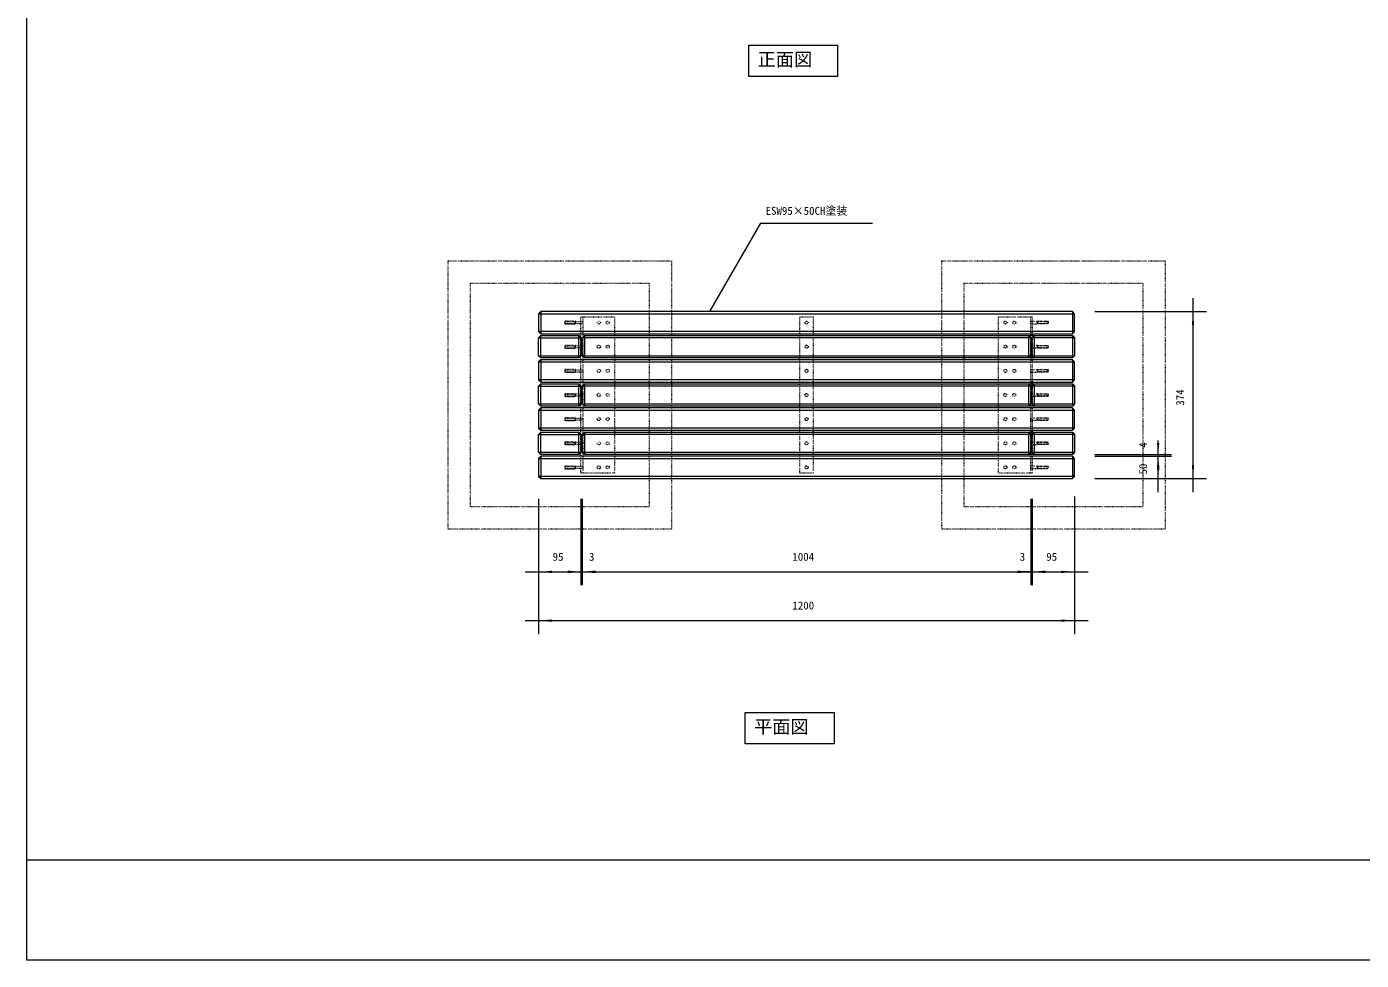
# Model space of a CAD drawing. Units: millimetres, scale not verified. Extents: x -2925 to 2925, y -2062 to 2062.
# Drawn here: x -2925 to 62, y -2062 to 26 of the extents above; entities that cross this region are included whole.
import ezdxf
from ezdxf.enums import TextEntityAlignment as Align

# ---------------------------------------------------------------- set-up
doc = ezdxf.new("R2010")
doc.units = ezdxf.units.MM
doc.header["$LTSCALE"] = 10
doc.linetypes.add('USER5', pattern=[0.208282, 0.069427, -0.138855])
doc.layers.add('0-1_____', color=30, linetype='Continuous', lineweight=18)
doc.styles.add('ＭＳ ゴシック', font='')
doc.styles.get('ＭＳ ゴシック').set_extended_font_data('MS Gothic')

msp = doc.modelspace()

# ---------------------------------------------------------------- linework, layer by layer
at = {"layer": '0-1_____', "color": 1}
for p, q in [((-1282.18, -413.04), (-1396.31, -610.71)), ((-1282.18, -413.04), (-1032.15, -413.04)), ((-314.39, -580.71), (-314.39, -610.71)), ((-534.39, -610.71), (-284.39, -610.71)), ((-314.39, -610.71), (-314.39, -984.71)), ((-392.39, -930.71), (-392.39, -899.84)), ((-392.39, -930.71), (-392.39, -900.71)), ((-392.39, -934.71), (-392.39, -904.71)), ((-534.39, -930.71), (-362.39, -930.71)), ((-534.39, -934.71), (-362.39, -934.71)), ((-534.39, -934.71), (-362.39, -934.71)), ((-392.39, -934.71), (-392.39, -930.71)), ((-392.39, -984.71), (-392.39, -934.71)), ((-392.39, -964.71), (-392.39, -934.71)), ((-534.39, -984.71), (-284.39, -984.71)), ((-534.39, -984.71), (-362.39, -984.71)), ((-392.39, -1014.71), (-392.39, -984.71)), ((-314.39, -984.71), (-314.39, -1014.71)), ((-1779.39, -1029.71), (-1779.39, -1332.5)), ((-1779.39, -1029.71), (-1779.39, -1223.41)), ((-1684.39, -1029.71), (-1684.39, -1223.41)), ((-1684.39, -1030.71), (-1684.39, -1223.41)), ((-1681.39, -1029.71), (-1681.39, -1223.41)), ((-1681.39, -1029.71), (-1681.39, -1223.41)), ((-677.39, -1029.71), (-677.39, -1223.41)), ((-674.39, -1029.71), (-674.39, -1223.41)), ((-674.39, -1030.71), (-674.39, -1223.41)), ((-579.39, -1024.71), (-579.39, -1332.5)), ((-579.39, -1029.71), (-579.39, -1223.41)), ((-677.39, -1074.71), (-677.39, -1223.41)), ((-1809.39, -1193.41), (-1779.39, -1193.41)), ((-1779.39, -1193.41), (-1684.39, -1193.41)), ((-1714.39, -1193.41), (-1684.39, -1193.41)), ((-1711.39, -1193.41), (-1681.39, -1193.41)), ((-1684.39, -1193.41), (-1654.39, -1193.41)), ((-1684.39, -1193.41), (-1681.39, -1193.41)), ((-1681.39, -1193.41), (-677.39, -1193.41)), ((-1681.39, -1193.41), (-1651.39, -1193.41)), ((-1681.39, -1193.41), (-1650.52, -1193.41)), ((-707.39, -1193.41), (-677.39, -1193.41)), ((-704.39, -1193.41), (-674.39, -1193.41)), ((-677.39, -1193.41), (-702.27, -1193.41)), ((-677.39, -1193.41), (-647.39, -1193.41)), ((-677.39, -1193.41), (-674.39, -1193.41)), ((-674.39, -1193.41), (-579.39, -1193.41)), ((-674.39, -1193.41), (-644.39, -1193.41)), ((-579.39, -1193.41), (-549.39, -1193.41)), ((-1809.39, -1302.5), (-1779.39, -1302.5)), ((-1779.39, -1302.5), (-579.39, -1302.5)), ((-579.39, -1302.5), (-549.39, -1302.5))]:
    msp.add_line(p, q, dxfattribs=at)
at = {"layer": '0-1_____'}
for p, q in [((-1774.39, -610.71), (-1779.39, -615.71)), ((-1779.39, -615.71), (-1779.39, -655.71)), ((-1779.39, -615.71), (-579.39, -615.71)), ((-584.39, -610.71), (-1774.39, -610.71)), ((-1774.39, -610.71), (-1774.39, -660.71)), ((-579.39, -615.71), (-584.39, -610.71)), ((-584.39, -610.71), (-584.39, -660.71)), ((-579.39, -655.71), (-579.39, -615.71)), ((-1779.39, -655.71), (-1774.39, -660.71)), ((-579.39, -655.71), (-1779.39, -655.71)), ((-584.39, -660.71), (-579.39, -655.71)), ((-1779.39, -669.71), (-1774.39, -664.71)), ((-1779.39, -709.71), (-1779.39, -669.71)), ((-1779.39, -669.71), (-1684.39, -669.71)), ((-1774.39, -660.71), (-584.39, -660.71)), ((-1774.39, -664.71), (-1689.39, -664.71)), ((-1774.39, -714.71), (-1774.39, -664.71)), ((-1689.39, -664.71), (-1684.39, -669.71)), ((-1689.39, -714.71), (-1689.39, -664.71)), ((-1684.39, -669.71), (-1684.39, -709.71)), ((-1681.39, -669.71), (-1676.39, -664.71)), ((-1681.39, -709.71), (-1681.39, -669.71)), ((-579.39, -669.71), (-1681.39, -669.71)), ((-1676.39, -664.71), (-584.39, -664.71)), ((-1676.39, -664.71), (-1676.39, -714.71)), ((-682.39, -664.71), (-677.39, -669.71)), ((-682.39, -664.71), (-682.39, -714.71)), ((-677.39, -669.71), (-677.39, -709.71)), ((-674.39, -669.71), (-669.39, -664.71)), ((-674.39, -709.71), (-674.39, -669.71)), ((-579.39, -669.71), (-674.39, -669.71)), ((-669.39, -664.71), (-584.39, -664.71)), ((-669.39, -714.71), (-669.39, -664.71)), ((-584.39, -664.71), (-579.39, -669.71)), ((-584.39, -664.71), (-584.39, -714.71)), ((-579.39, -669.71), (-579.39, -709.71)), ((-1774.39, -714.71), (-1779.39, -709.71)), ((-1779.39, -709.71), (-1684.39, -709.71)), ((-1689.39, -714.71), (-1774.39, -714.71)), ((-1684.39, -709.71), (-1689.39, -714.71)), ((-1676.39, -714.71), (-1681.39, -709.71)), ((-1681.39, -709.71), (-579.39, -709.71)), ((-584.39, -714.71), (-1676.39, -714.71)), ((-677.39, -709.71), (-682.39, -714.71)), ((-669.39, -714.71), (-674.39, -709.71)), ((-674.39, -709.71), (-579.39, -709.71)), ((-584.39, -714.71), (-669.39, -714.71)), ((-579.39, -709.71), (-584.39, -714.71)), ((-1774.39, -718.71), (-1779.39, -723.71)), ((-1779.39, -723.71), (-1779.39, -763.71)), ((-1779.39, -723.71), (-579.39, -723.71)), ((-584.39, -718.71), (-1774.39, -718.71)), ((-1774.39, -718.71), (-1774.39, -768.71)), ((-579.39, -723.71), (-584.39, -718.71)), ((-584.39, -718.71), (-584.39, -768.71)), ((-579.39, -763.71), (-579.39, -723.71)), ((-1779.39, -763.71), (-1774.39, -768.71)), ((-579.39, -763.71), (-1779.39, -763.71)), ((-1779.39, -777.71), (-1774.39, -772.71)), ((-1774.39, -768.71), (-584.39, -768.71)), ((-1774.39, -772.71), (-1689.39, -772.71)), ((-1774.39, -822.71), (-1774.39, -772.71)), ((-1689.39, -772.71), (-1684.39, -777.71)), ((-1689.39, -822.71), (-1689.39, -772.71)), ((-1681.39, -777.71), (-1676.39, -772.71)), ((-1676.39, -772.71), (-584.39, -772.71)), ((-1676.39, -772.71), (-1676.39, -822.71)), ((-682.39, -772.71), (-677.39, -777.71)), ((-682.39, -772.71), (-682.39, -822.71)), ((-674.39, -777.71), (-669.39, -772.71)), ((-669.39, -772.71), (-584.39, -772.71)), ((-669.39, -822.71), (-669.39, -772.71)), ((-584.39, -768.71), (-579.39, -763.71)), ((-584.39, -772.71), (-579.39, -777.71)), ((-584.39, -772.71), (-584.39, -822.71)), ((-1779.39, -817.71), (-1779.39, -777.71)), ((-1779.39, -777.71), (-1684.39, -777.71)), ((-1684.39, -777.71), (-1684.39, -817.71)), ((-1681.39, -817.71), (-1681.39, -777.71)), ((-579.39, -777.71), (-1681.39, -777.71)), ((-677.39, -777.71), (-677.39, -817.71)), ((-674.39, -817.71), (-674.39, -777.71)), ((-579.39, -777.71), (-674.39, -777.71)), ((-579.39, -777.71), (-579.39, -817.71)), ((-1774.39, -822.71), (-1779.39, -817.71)), ((-1779.39, -817.71), (-1684.39, -817.71)), ((-1774.39, -826.71), (-1779.39, -831.71)), ((-1779.39, -831.71), (-1779.39, -871.71)), ((-1779.39, -831.71), (-579.39, -831.71)), ((-1689.39, -822.71), (-1774.39, -822.71)), ((-584.39, -826.71), (-1774.39, -826.71)), ((-1774.39, -826.71), (-1774.39, -876.71)), ((-1684.39, -817.71), (-1689.39, -822.71)), ((-1676.39, -822.71), (-1681.39, -817.71)), ((-1681.39, -817.71), (-579.39, -817.71)), ((-584.39, -822.71), (-1676.39, -822.71)), ((-677.39, -817.71), (-682.39, -822.71)), ((-669.39, -822.71), (-674.39, -817.71)), ((-674.39, -817.71), (-579.39, -817.71)), ((-584.39, -822.71), (-669.39, -822.71)), ((-579.39, -817.71), (-584.39, -822.71)), ((-579.39, -831.71), (-584.39, -826.71)), ((-584.39, -826.71), (-584.39, -876.71)), ((-579.39, -871.71), (-579.39, -831.71)), ((-1779.39, -871.71), (-1774.39, -876.71)), ((-579.39, -871.71), (-1779.39, -871.71)), ((-1779.39, -885.71), (-1774.39, -880.71)), ((-1779.39, -925.71), (-1779.39, -885.71)), ((-1779.39, -885.71), (-1684.39, -885.71)), ((-1774.39, -876.71), (-584.39, -876.71)), ((-1774.39, -880.71), (-1689.39, -880.71)), ((-1774.39, -930.71), (-1774.39, -880.71)), ((-1689.39, -880.71), (-1684.39, -885.71)), ((-1689.39, -930.71), (-1689.39, -880.71)), ((-1684.39, -885.71), (-1684.39, -925.71)), ((-1681.39, -885.71), (-1676.39, -880.71)), ((-1681.39, -925.71), (-1681.39, -885.71)), ((-579.39, -885.71), (-1681.39, -885.71)), ((-1676.39, -880.71), (-584.39, -880.71)), ((-1676.39, -880.71), (-1676.39, -930.71)), ((-682.39, -880.71), (-677.39, -885.71)), ((-682.39, -880.71), (-682.39, -930.71)), ((-677.39, -885.71), (-677.39, -925.71)), ((-674.39, -885.71), (-669.39, -880.71)), ((-674.39, -925.71), (-674.39, -885.71)), ((-579.39, -885.71), (-674.39, -885.71)), ((-669.39, -880.71), (-584.39, -880.71)), ((-669.39, -930.71), (-669.39, -880.71)), ((-584.39, -876.71), (-579.39, -871.71)), ((-584.39, -880.71), (-579.39, -885.71)), ((-584.39, -880.71), (-584.39, -930.71)), ((-579.39, -885.71), (-579.39, -925.71)), ((-1774.39, -930.71), (-1779.39, -925.71)), ((-1779.39, -925.71), (-1684.39, -925.71)), ((-1684.39, -925.71), (-1689.39, -930.71)), ((-1676.39, -930.71), (-1681.39, -925.71)), ((-1681.39, -925.71), (-579.39, -925.71)), ((-677.39, -925.71), (-682.39, -930.71)), ((-669.39, -930.71), (-674.39, -925.71)), ((-674.39, -925.71), (-579.39, -925.71)), ((-579.39, -925.71), (-584.39, -930.71)), ((-1774.39, -934.71), (-1779.39, -939.71)), ((-1779.39, -939.71), (-1779.39, -979.71)), ((-1779.39, -939.71), (-579.39, -939.71)), ((-1689.39, -930.71), (-1774.39, -930.71)), ((-584.39, -934.71), (-1774.39, -934.71)), ((-1774.39, -934.71), (-1774.39, -984.71)), ((-584.39, -930.71), (-1676.39, -930.71)), ((-584.39, -930.71), (-669.39, -930.71)), ((-579.39, -939.71), (-584.39, -934.71)), ((-584.39, -934.71), (-584.39, -984.71)), ((-579.39, -979.71), (-579.39, -939.71)), ((-1779.39, -979.71), (-1774.39, -984.71)), ((-579.39, -979.71), (-1779.39, -979.71)), ((-1774.39, -984.71), (-584.39, -984.71)), ((-584.39, -984.71), (-579.39, -979.71)), ((-2925, -1837.5), (2925, -1837.5))]:
    msp.add_line(p, q, dxfattribs=at)
at = {"layer": '0-1_____', "color": 3, "linetype": 'USER5'}
for p, q in [((-1680.39, -622.71), (-1680.39, -972.71)), ((-678.39, -622.71), (-678.39, -972.71))]:
    msp.add_line(p, q, dxfattribs=at)
at = {"layer": '0-1_____', "color": 1, "linetype": 'USER5'}
for p, q in [((-1720.39, -633.58), (-1696.39, -633.58)), ((-1720.39, -637.85), (-1696.39, -637.85)), ((-638.39, -633.58), (-662.39, -633.58)), ((-638.39, -637.85), (-662.39, -637.85)), ((-1720.39, -687.58), (-1696.39, -687.58)), ((-1720.39, -691.85), (-1696.39, -691.85)), ((-638.39, -687.58), (-662.39, -687.58)), ((-638.39, -691.85), (-662.39, -691.85)), ((-1720.39, -741.58), (-1696.39, -741.58)), ((-1720.39, -745.85), (-1696.39, -745.85)), ((-638.39, -741.58), (-662.39, -741.58)), ((-638.39, -745.85), (-662.39, -745.85)), ((-1720.39, -795.58), (-1696.39, -795.58)), ((-1720.39, -799.85), (-1696.39, -799.85)), ((-638.39, -795.58), (-662.39, -795.58)), ((-638.39, -799.85), (-662.39, -799.85)), ((-1720.39, -849.58), (-1696.39, -849.58)), ((-1720.39, -853.85), (-1696.39, -853.85)), ((-638.39, -849.58), (-662.39, -849.58)), ((-638.39, -853.85), (-662.39, -853.85)), ((-1720.39, -903.58), (-1696.39, -903.58)), ((-1720.39, -907.85), (-1696.39, -907.85)), ((-638.39, -903.58), (-662.39, -903.58)), ((-638.39, -907.85), (-662.39, -907.85)), ((-1720.39, -957.58), (-1696.39, -957.58)), ((-1720.39, -961.85), (-1696.39, -961.85)), ((-638.39, -957.58), (-662.39, -957.58)), ((-638.39, -961.85), (-662.39, -961.85))]:
    msp.add_line(p, q, dxfattribs=at)
at = {"layer": '0-1_____', "linetype": 'USER5'}
for p, q in [((-1719.52, -638.71), (-1719.52, -632.71)), ((-639.26, -638.71), (-639.26, -632.71)), ((-1719.52, -692.71), (-1719.52, -686.71)), ((-639.26, -692.71), (-639.26, -686.71)), ((-1719.52, -746.71), (-1719.52, -740.71)), ((-639.26, -746.71), (-639.26, -740.71)), ((-1719.52, -800.71), (-1719.52, -794.71)), ((-639.26, -800.71), (-639.26, -794.71)), ((-1719.52, -854.71), (-1719.52, -848.71)), ((-639.26, -854.71), (-639.26, -848.71)), ((-1719.52, -908.71), (-1719.52, -902.71)), ((-639.26, -908.71), (-639.26, -902.71)), ((-1719.52, -962.71), (-1719.52, -956.71)), ((-639.26, -962.71), (-639.26, -956.71))]:
    msp.add_line(p, q, dxfattribs=at)
at = {"layer": '0-1_____'}
msp.add_lwpolyline([(-2925, 2062.5), (2925, 2062.5), (2925, -2062.5), (-2925, -2062.5)], close=True, dxfattribs=at)
at = {"layer": '0-1_____', "color": 1}
for points in [[(-1308.77, -14.86), (-1109.83, -14.86), (-1109.83, -84.86), (-1308.77, -84.86)], [(-1316.77, -1507.86), (-1117.83, -1507.86), (-1117.83, -1577.86), (-1316.77, -1577.86)]]:
    msp.add_lwpolyline(points, close=True, dxfattribs=at)
at = {"layer": '0-1_____', "linetype": 'USER5'}
for points in [[(-1981.89, -497.71), (-1481.89, -497.71), (-1481.89, -1097.71), (-1981.89, -1097.71)], [(-876.89, -497.71), (-376.89, -497.71), (-376.89, -1097.71), (-876.89, -1097.71)], [(-1931.89, -547.71), (-1531.89, -547.71), (-1531.89, -1047.71), (-1931.89, -1047.71)], [(-826.89, -547.71), (-426.89, -547.71), (-426.89, -1047.71), (-826.89, -1047.71)], [(-1194.39, -622.71), (-1164.39, -622.71), (-1164.39, -972.71), (-1194.39, -972.71)], [(-1696.39, -632.71), (-1719.52, -632.71), (-1720.39, -633.58), (-1720.39, -637.85), (-1719.52, -638.71), (-1696.39, -638.71)], [(-1696.39, -633.15), (-1680.39, -633.15), (-1680.39, -638.28), (-1696.39, -638.28)], [(-662.39, -633.15), (-678.39, -633.15), (-678.39, -638.28), (-662.39, -638.28)], [(-662.39, -632.71), (-639.26, -632.71), (-638.39, -633.58), (-638.39, -637.85), (-639.26, -638.71), (-662.39, -638.71)], [(-1696.39, -686.71), (-1719.52, -686.71), (-1720.39, -687.58), (-1720.39, -691.85), (-1719.52, -692.71), (-1696.39, -692.71)], [(-662.39, -686.71), (-639.26, -686.71), (-638.39, -687.58), (-638.39, -691.85), (-639.26, -692.71), (-662.39, -692.71)], [(-1696.39, -687.15), (-1680.39, -687.15), (-1680.39, -692.28), (-1696.39, -692.28)], [(-662.39, -687.15), (-678.39, -687.15), (-678.39, -692.28), (-662.39, -692.28)], [(-1696.39, -740.71), (-1719.52, -740.71), (-1720.39, -741.58), (-1720.39, -745.85), (-1719.52, -746.71), (-1696.39, -746.71)], [(-1696.39, -741.15), (-1680.39, -741.15), (-1680.39, -746.28), (-1696.39, -746.28)], [(-662.39, -741.15), (-678.39, -741.15), (-678.39, -746.28), (-662.39, -746.28)], [(-662.39, -740.71), (-639.26, -740.71), (-638.39, -741.58), (-638.39, -745.85), (-639.26, -746.71), (-662.39, -746.71)], [(-1696.39, -794.71), (-1719.52, -794.71), (-1720.39, -795.58), (-1720.39, -799.85), (-1719.52, -800.71), (-1696.39, -800.71)], [(-1696.39, -795.15), (-1680.39, -795.15), (-1680.39, -800.28), (-1696.39, -800.28)], [(-662.39, -795.15), (-678.39, -795.15), (-678.39, -800.28), (-662.39, -800.28)], [(-662.39, -794.71), (-639.26, -794.71), (-638.39, -795.58), (-638.39, -799.85), (-639.26, -800.71), (-662.39, -800.71)], [(-1696.39, -848.71), (-1719.52, -848.71), (-1720.39, -849.58), (-1720.39, -853.85), (-1719.52, -854.71), (-1696.39, -854.71)], [(-1696.39, -849.15), (-1680.39, -849.15), (-1680.39, -854.28), (-1696.39, -854.28)], [(-662.39, -849.15), (-678.39, -849.15), (-678.39, -854.28), (-662.39, -854.28)], [(-662.39, -848.71), (-639.26, -848.71), (-638.39, -849.58), (-638.39, -853.85), (-639.26, -854.71), (-662.39, -854.71)], [(-1696.39, -902.71), (-1719.52, -902.71), (-1720.39, -903.58), (-1720.39, -907.85), (-1719.52, -908.71), (-1696.39, -908.71)], [(-1696.39, -903.15), (-1680.39, -903.15), (-1680.39, -908.28), (-1696.39, -908.28)], [(-662.39, -903.15), (-678.39, -903.15), (-678.39, -908.28), (-662.39, -908.28)], [(-662.39, -902.71), (-639.26, -902.71), (-638.39, -903.58), (-638.39, -907.85), (-639.26, -908.71), (-662.39, -908.71)], [(-1696.39, -956.71), (-1719.52, -956.71), (-1720.39, -957.58), (-1720.39, -961.85), (-1719.52, -962.71), (-1696.39, -962.71)], [(-1696.39, -957.15), (-1680.39, -957.15), (-1680.39, -962.28), (-1696.39, -962.28)], [(-662.39, -957.15), (-678.39, -957.15), (-678.39, -962.28), (-662.39, -962.28)], [(-662.39, -956.71), (-639.26, -956.71), (-638.39, -957.58), (-638.39, -961.85), (-639.26, -962.71), (-662.39, -962.71)]]:
    msp.add_lwpolyline(points, close=True, dxfattribs=at)
at = {"layer": '0-1_____', "color": 3, "linetype": 'USER5'}
for points in [[(-1684.39, -622.71), (-1609.39, -622.71), (-1609.39, -972.71), (-1684.39, -972.71)], [(-749.39, -622.71), (-674.39, -622.71), (-674.39, -972.71), (-749.39, -972.71)]]:
    msp.add_lwpolyline(points, close=True, dxfattribs=at)
at = {"layer": '0-1_____', "linetype": 'USER5'}
for centre in [(-1644.39, -635.71), (-1624.39, -635.71), (-1179.39, -635.71), (-734.39, -635.71), (-714.39, -635.71), (-1644.39, -689.71), (-1624.39, -689.71), (-1179.39, -689.71), (-734.39, -689.71), (-714.39, -689.71), (-1644.39, -743.71), (-1624.39, -743.71), (-1179.39, -743.71), (-734.39, -743.71), (-714.39, -743.71), (-1644.39, -797.71), (-1624.39, -797.71), (-1179.39, -797.71), (-734.39, -797.71), (-714.39, -797.71), (-1644.39, -851.71), (-1624.39, -851.71), (-1179.39, -851.71), (-734.39, -851.71), (-714.39, -851.71), (-1644.39, -905.71), (-1624.39, -905.71), (-1179.39, -905.71), (-734.39, -905.71), (-714.39, -905.71), (-1644.39, -959.71), (-1624.39, -959.71), (-1179.39, -959.71), (-734.39, -959.71), (-714.39, -959.71)]:
    msp.add_circle(centre, 3.5, dxfattribs=at)
at = {"layer": '0-1_____', "color": 1}
for points in [[(-314.39, -610.71), (-311.77, -640.71), (-317.01, -640.71)], [(-392.39, -934.71), (-395.01, -904.72), (-389.77, -904.72)], [(-392.39, -930.71), (-389.77, -960.71), (-395.01, -960.71)], [(-392.39, -934.71), (-389.77, -964.71), (-395.01, -964.71)], [(-392.39, -984.71), (-395.01, -954.72), (-389.77, -954.72)], [(-314.39, -984.71), (-317.01, -954.72), (-311.77, -954.72)], [(-1779.39, -1193.41), (-1749.39, -1190.79), (-1749.39, -1196.04)], [(-1684.39, -1193.41), (-1714.39, -1196.04), (-1714.39, -1190.79)], [(-1681.39, -1193.41), (-1711.39, -1196.04), (-1711.39, -1190.79)], [(-1684.39, -1193.41), (-1654.39, -1190.79), (-1654.39, -1196.04)], [(-1681.39, -1193.41), (-1651.39, -1190.79), (-1651.39, -1196.04)], [(-677.39, -1193.41), (-707.39, -1196.04), (-707.39, -1190.79)], [(-674.39, -1193.41), (-704.39, -1196.04), (-704.39, -1190.79)], [(-677.39, -1193.41), (-647.39, -1190.79), (-647.39, -1196.04)], [(-674.39, -1193.41), (-644.39, -1190.79), (-644.39, -1196.04)], [(-579.39, -1193.41), (-609.39, -1196.04), (-609.39, -1190.79)], [(-1779.39, -1302.5), (-1749.39, -1299.88), (-1749.39, -1305.12)], [(-579.39, -1302.5), (-609.39, -1305.12), (-609.39, -1299.88)]]:
    msp.add_solid(points, dxfattribs=at)

# ---------------------------------------------------------------- texts
at = {"layer": '0-1_____', "color": 7, "style": 'ＭＳ ゴシック'}
for s, height, p in [('正面図', 29.85, (-1288.87, -70.69)), ('ESW95×50CH塗装', 17.91, (-1271.12, -399.93)), ('95', 17.91, (-1747.77, -1173.97)), ('3', 17.91, (-1666.39, -1173.97)), ('1004', 17.91, (-1211.14, -1173.97)), ('3', 17.91, (-702.27, -1173.97)), ('95', 17.91, (-642.77, -1173.97)), ('1200', 17.91, (-1211.14, -1283.05)), ('平面図', 29.85, (-1296.87, -1563.69))]:
    msp.add_text(s, height=height, dxfattribs=at).set_placement(p, align=Align.BOTTOM_LEFT)
for s, p in [('374', (-328.84, -821.53)), ('4', (-411.84, -915.71)), ('50', (-411.84, -975.59))]:
    msp.add_text(s, height=17.91, rotation=90, dxfattribs=at).set_placement(p, align=Align.BOTTOM_LEFT)

doc.saveas('drawing.dxf')
